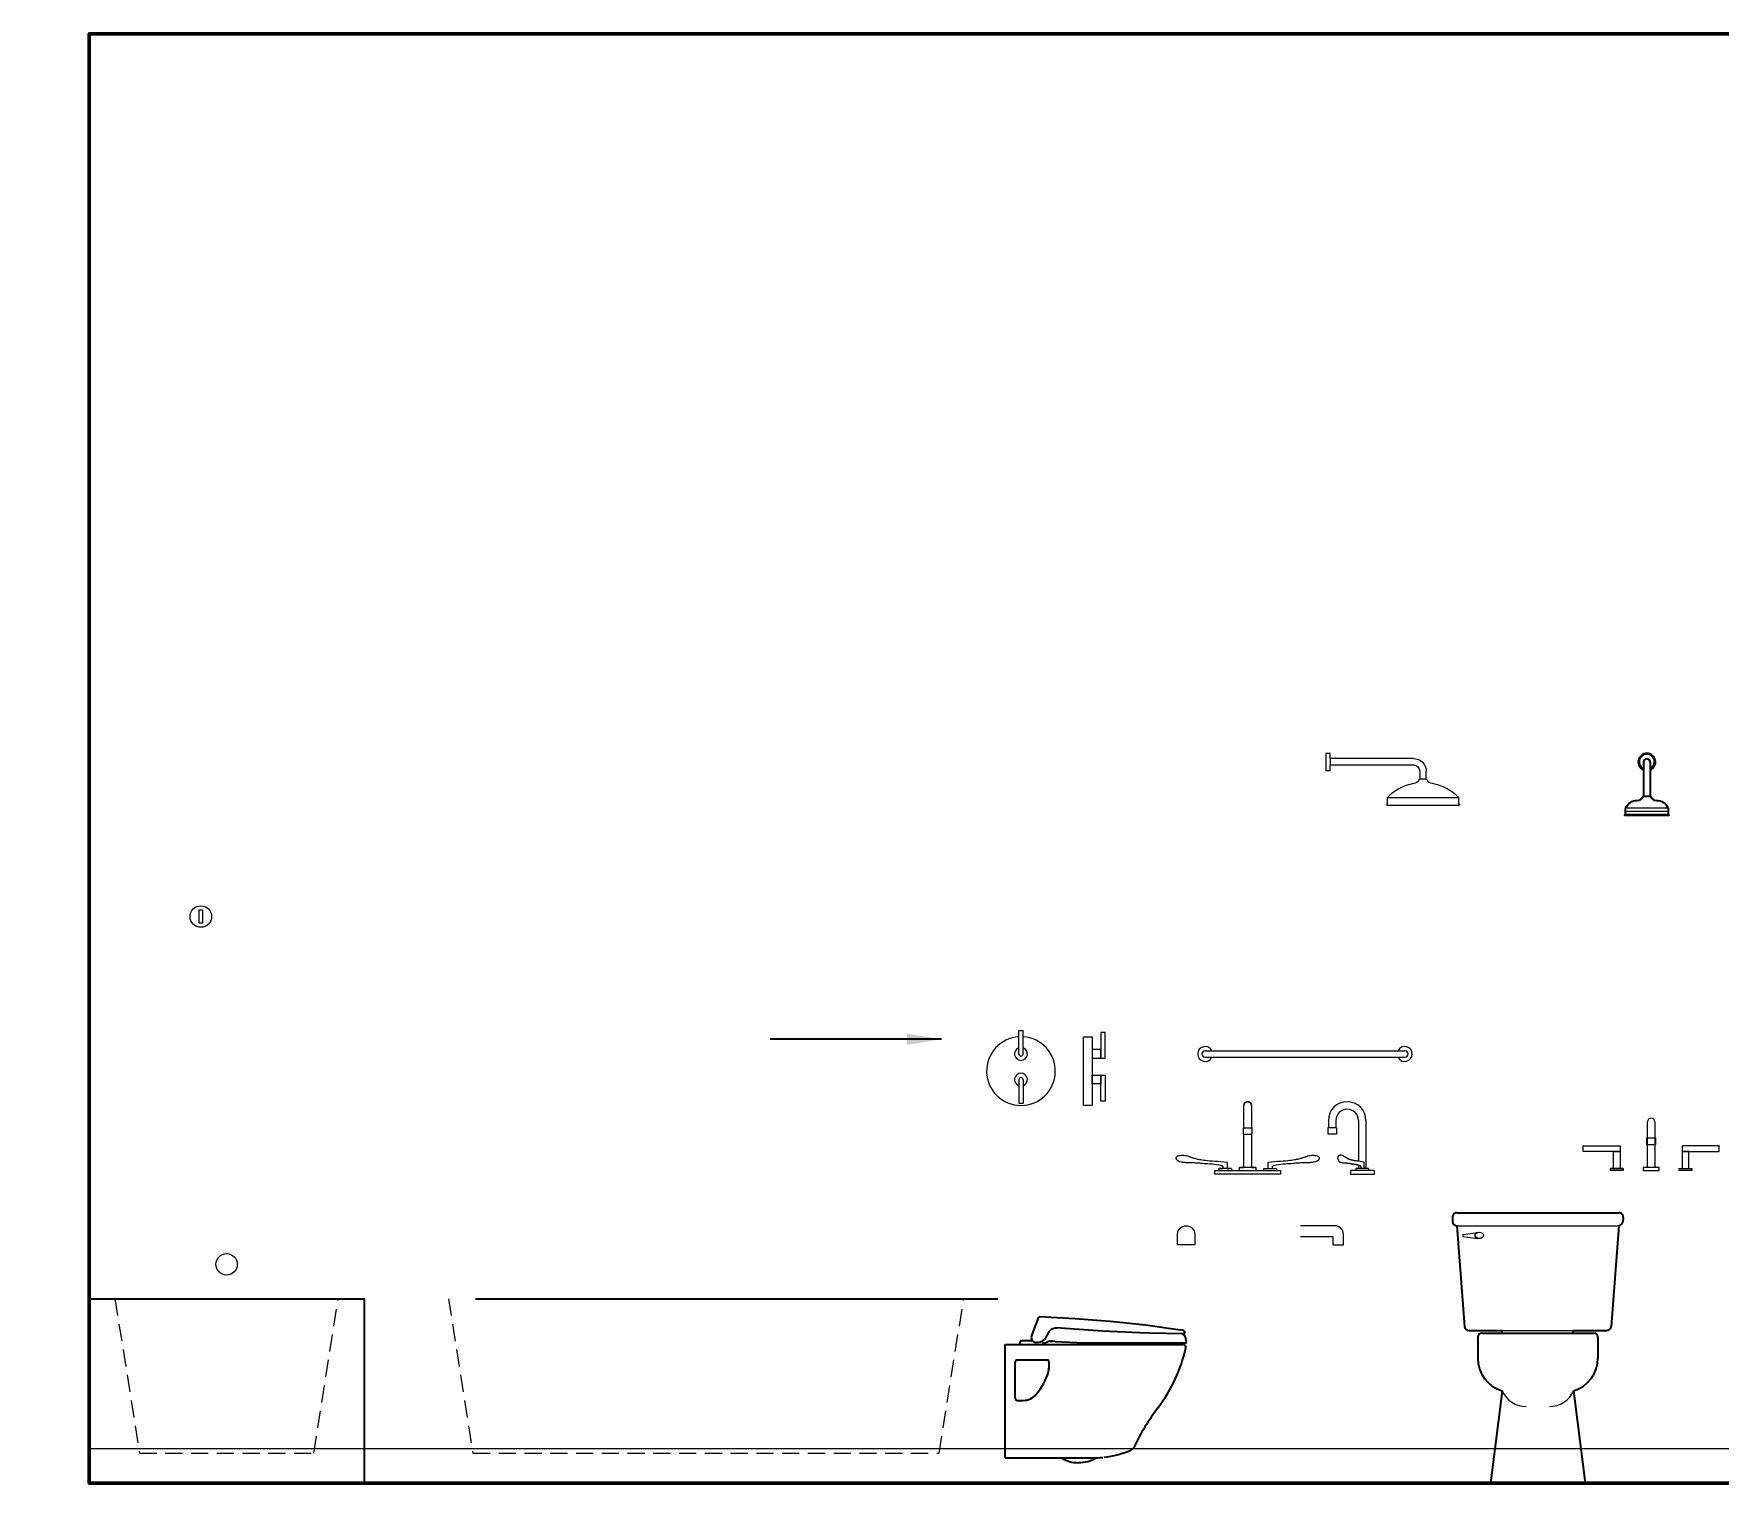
# Model space of a CAD drawing. Header units: inches. Extents: x -3027 to 6920, y -6604 to 320.
# Drawn here: x -2720.1 to -2523.8, y -937.6 to -768.8 of the extents above; entities that cross this region are included whole.
import ezdxf
from ezdxf import colors
from ezdxf.entities.mleader import LeaderData, LeaderLine
from ezdxf.math import Vec2, Vec3

# ---------------------------------------------------------------- set-up
doc = ezdxf.new("R2010")
doc.units = ezdxf.units.IN
doc.header["$LTSCALE"] = 4
doc.header["$MEASUREMENT"] = 0
doc.linetypes.add('DASHED', pattern=[0.75, 0.5, -0.25])
doc.layers.get('0').update_dxf_attribs({"linetype": 'CONTINUOUS'})
for name, color, linetype, lineweight in [('A-ELEV-2', 5, 'CONTINUOUS', 25), ('A-ELEV-3', 8, 'CONTINUOUS', 15), ('A-ELEV-4', 9, 'CONTINUOUS', 9), ('A-ELEV-BYND', 9, 'DASHED', 9), ('A-ELEV-CUT', 3, 'CONTINUOUS', 50), ('A-ELEV-HTCH', 40, 'CONTINUOUS', 9), ('A-EQPM-FIXD', 5, 'CONTINUOUS', 25), ('A-NOTE-REF', 8, 'CONTINUOUS', 15), ('A-WALL-FULL', 3, 'CONTINUOUS', 50)]:
    doc.layers.add(name, color=color, linetype=linetype, lineweight=lineweight)
doc.styles.add('3_8SM', font='swisse.ttf', dxfattribs={"width": 0.9, "height": 2.666667})
doc.styles.add('ANNOT-SM', font='swisse.ttf', dxfattribs={"width": 0.9, "height": 0.078125})
doc.dimstyles.new('DIM3_8$7', dxfattribs={"dimtxt": 2.666667, "dimasz": 2.666667, "dimexe": 1.333333, "dimexo": 1.333333, "dimgap": 1.333333, "dimtad": 0, "dimdec": 4, "dimzin": 11, "dimdsep": 46, "dimlunit": 4, "dimtxsty": '3_8SM', "dimblk": 'ARCHTICK', "dimcen": 2.666667, "dimdle": 1.333333, "dimclrd": 8, "dimclre": 8, "dimclrt": 8, "dimadec": 0, "dimazin": 0, "dimtfac": 4, "dimtdec": 4, "dimtofl": 0, "dimtmove": 1, "dimatfit": 3, "dimfxl": 1, "dimfrac": 2, "dimtzin": 0, "dimarcsym": 0})

# ---------------------------------------------------------------- blocks, each defined once
blk = doc.blocks.new('E15-SHWR-ROHLHD5-F-flat-1')
at = {"layer": 'A-ELEV-2'}
for p, q in [((-0.38, 0), (-0.38, -4)), ((0.38, 0), (0.38, -4))]:
    blk.add_line(p, q, dxfattribs=at)
blk.add_lwpolyline([(-2.5, -6.25, -1), (-2.5, -6.12), (-2.5, -5.38), (-2.44, -5.38, -0.333686), (-1.11, -4.49, 0.321168), (-0.47, -4.06), (-0.41, -4.06), (-0.41, -4), (0.41, -4), (0.41, -4.06), (0.47, -4.06, 0.321168), (1.11, -4.49, -0.333686), (2.44, -5.38), (2.5, -5.38), (2.5, -6.12, -1), (2.5, -6.25)], format="xyb", close=True, dxfattribs=at)
for radius, start, end in [(1, 292.0243, 247.9757), (0.375, 0, 180)]:
    blk.add_arc((0, 0), radius, start, end, dxfattribs=at)
at = {"layer": 'A-ELEV-4'}
for p, q in [((2.5, -5.38), (-2.5, -5.38)), ((2.5, -5.76), (-2.5, -5.76)), ((0.41, -4.06), (-0.41, -4.06)), ((2.5, -6.12), (-2.5, -6.12))]:
    blk.add_line(p, q, dxfattribs=at)
blk.add_arc((0, 0), 0.875, 295.3769, 244.6231, dxfattribs=at)
at = {"layer": 'A-ELEV-HTCH'}
blk.add_arc((-2.5, -6.19), 0.0625, 90, 270, dxfattribs=at)
blk = doc.blocks.new('A$C621010FF')
at = {"layer": 'A-ELEV-3'}
for p, q in [((-0.25, 2), (-0.25, 4.74)), ((-0.25, 4.74), (0.25, 4.74)), ((0.25, 2), (0.25, 4.74)), ((-0.25, -1), (-0.25, -3.74)), ((0.25, -1), (0.25, -3.74)), ((-0.25, -3.74), (0.25, -3.74))]:
    blk.add_line(p, q, dxfattribs=at)
for centre, radius, start, end in [((0, 0), 4, 93.5833, 86.4167), ((0, 2), 0.75, 109.4712, 70.5288), ((0, 2), 0.25, 180, 0), ((0, -1), 0.75, 289.4712, 250.5288), ((0, -1), 0.25, 0, 180)]:
    blk.add_arc(centre, radius, start, end, dxfattribs=at)
blk = doc.blocks.new('A$C5FF114DE')
at = {"layer": 'A-ELEV-3', "ltscale": 0.5}
for p, q in [((-10.19, 0.41), (-0.5, 0.41)), ((-11.69, -2.02), (-11.69, -1.09)), ((-10.94, -1.09), (-10.94, -2.02)), ((-0.5, -0.34), (-10.19, -0.34))]:
    blk.add_line(p, q, dxfattribs=at)
at = {"layer": 'A-ELEV-3'}
blk.add_line((0, 1), (0, -1), dxfattribs=at)
for points in [[(-0.5, 0.41), (-0.5, 1), (0, 1)], [(0, -1), (-0.5, -1), (-0.5, -0.34)]]:
    blk.add_lwpolyline(points, dxfattribs=at)
blk.add_lwpolyline([(-15.5, -5.02, -1), (-15.5, -4.9), (-15.5, -4.15), (-15.44, -4.15, -0.155116), (-12.43, -2.51, 0.321168), (-11.78, -2.09), (-11.72, -2.09), (-11.72, -2.02), (-10.91, -2.02), (-10.91, -2.09), (-10.84, -2.09, 0.321168), (-10.2, -2.51, -0.155116), (-7.19, -4.15), (-7.12, -4.15), (-7.12, -4.9, -1), (-7.12, -5.02)], format="xyb", close=True, dxfattribs=at)
at = {"layer": 'A-ELEV-3', "ltscale": 0.5}
for radius in [1.5, 0.75]:
    blk.add_arc((-10.19, -1.09), radius, 90, 180, dxfattribs=at)
at = {"layer": 'A-ELEV-3'}
blk.add_arc((-15.5, -4.96), 0.0625, 90, 270, dxfattribs=at)
at = {"layer": 'A-ELEV-4'}
for p, q in [((-0.5, 0.41), (-0.5, -0.34)), ((-7.12, -4.15), (-15.5, -4.15))]:
    blk.add_line(p, q, dxfattribs=at)
blk = doc.blocks.new('E15-WC-TNK-F')
at = {"layer": 'A-ELEV-2'}
for p, q in [((-9.44, 31.5), (9.44, 31.5)), ((-9.94, 30.94), (-9.94, 30.5)), ((-9.44, 30), (-8.55, 18.25)), ((9.44, 30), (8.55, 18.25)), ((9.94, 30.94), (9.88, 30.44)), ((-8.05, 17.81), (-4.18, 17.81)), ((-4.18, 17.81), (-4.18, 17.5)), ((4.12, 17.81), (8.05, 17.81)), ((4.12, 17.81), (4.12, 17.5)), ((-7, 17), (-7, 14.59)), ((-6.5, 17.5), (4.12, 17.5)), ((4.12, 17.5), (6.5, 17.5)), ((7, 17), (7, 14.59)), ((-4.14, 10.75), (-5.5, 0)), ((4.14, 10.75), (5.5, 0)), ((-5.5, 0), (5.5, 0))]:
    blk.add_line(p, q, dxfattribs=at)
for centre, radius, start, end in [((-9.44, 31), 0.5, 90, 186.4666), ((9.44, 31), 0.5, 353.5334, 90), ((-9.44, 30.5), 0.5, 180, 270), ((9.38, 30.5), 0.5, 270, 353.5334), ((-8.05, 18.31), 0.5, 186.4666, 270), ((8.05, 18.31), 0.5, 270, 353.5334), ((-6.5, 17), 0.5, 90, 180), ((6.5, 17), 0.5, 0, 90), ((-3, 14.59), 4, 180, 253.4763), ((3, 14.59), 4, 286.5237, 0)]:
    blk.add_arc(centre, radius, start, end, dxfattribs=at)
at = {"layer": 'A-ELEV-3'}
for p, q in [((-9.44, 31.5), (9.44, 31.5)), ((-9.94, 30.94), (-9.94, 30.5)), ((-9.44, 30), (9.38, 30)), ((-9.44, 30), (-8.55, 18.25)), ((9.44, 30), (8.55, 18.25)), ((9.94, 30.94), (9.88, 30.44)), ((-8.72, 28.98), (-6.97, 29.22)), ((-8.72, 28.98), (-8.72, 28.75)), ((-8.72, 28.75), (-6.97, 28.51)), ((-8.05, 17.81), (8.05, 17.81)), ((-4.18, 17.81), (-4.18, 17.5)), ((4.12, 17.81), (4.12, 17.5)), ((-7, 17), (-7, 14.59)), ((-6.5, 17.5), (6.5, 17.5)), ((7, 17), (7, 14.59)), ((-4.14, 10.75), (-5.5, 0)), ((4.14, 10.75), (5.5, 0)), ((-5.5, 0), (5.5, 0))]:
    blk.add_line(p, q, dxfattribs=at)
for centre, radius, start, end in [((-9.44, 31), 0.5, 90, 186.4666), ((9.44, 31), 0.5, 353.5334, 90), ((-9.44, 30.5), 0.5, 180, 270), ((9.38, 30.5), 0.5, 270, 353.5334), ((-8.05, 18.31), 0.5, 186.4666, 270), ((8.05, 18.31), 0.5, 270, 353.5334), ((-6.5, 17), 0.5, 90, 180), ((6.5, 17), 0.5, 0, 90), ((-3, 14.59), 4, 180, 253.4763), ((3, 14.59), 4, 286.5237, 0), ((-1.35, 12), 3.06, 204.1567, 270), ((1.35, 12), 3.06, 270, 335.8433)]:
    blk.add_arc(centre, radius, start, end, dxfattribs=at)
blk.add_ellipse((-6.87, 28.87), major_axis=(0.478, 0), ratio=0.782575, start_param=1.986342, end_param=4.296843, dxfattribs=at)
blk.add_ellipse((-6.82, 28.87), major_axis=(0.478, 0), ratio=0.782575, dxfattribs=at)
blk = doc.blocks.new('E15-FAUC-F-DECK03')
at = {"layer": 'A-ELEV-3'}
blk.add_lwpolyline([(-6.91, 2.08), (-6.83, 2.06), (-6.74, 2.03), (-6.66, 2), (-6.56, 1.97), (-6.47, 1.94), (-6.37, 1.91), (-6.27, 1.88), (-6.17, 1.85), (-6.06, 1.82), (-5.96, 1.79), (-5.85, 1.76), (-5.73, 1.74), (-5.61, 1.71), (-5.46, 1.69), (-5.3, 1.66), (-5.12, 1.64), (-4.91, 1.62), (-4.68, 1.59), (-4.41, 1.57), (-4.13, 1.55), (-3.81, 1.53), (-3.48, 1.5), (-3.13, 1.47), (-2.76, 1.44), (-2.37, 1.41), (-2.37, 0.65), (-1.87, 0.65), (-1.87, 0.41), (-0.94, 0.41), (-0.94, 0.79), (-0.44, 0.79), (-0.44, 4.64), (-0.5, 4.64), (-0.5, 5.39), (-0.44, 5.39), (-0.44, 8, -1), (0.44, 8), (0.44, 5.39), (0.5, 5.39), (0.5, 4.64), (0.44, 4.64), (0.44, 0.79), (0.94, 0.79), (0.94, 0.41), (1.87, 0.41), (1.87, 0.65), (2.37, 0.65), (2.37, 1.41), (2.76, 1.44), (3.13, 1.47), (3.48, 1.5), (3.81, 1.53), (4.13, 1.55), (4.41, 1.57), (4.68, 1.59), (4.91, 1.62), (5.12, 1.64), (5.3, 1.66), (5.46, 1.69), (5.61, 1.71), (5.73, 1.74), (5.85, 1.76), (5.96, 1.79), (6.06, 1.82), (6.17, 1.85), (6.27, 1.88), (6.37, 1.91), (6.47, 1.94), (6.56, 1.97), (6.66, 2), (6.74, 2.03), (6.83, 2.06), (6.91, 2.08), (7.02, 2.12), (7.16, 2.16), (7.29, 2.19), (7.42, 2.2), (7.57, 2.21), (7.71, 2.2), (7.85, 2.18), (7.99, 2.16), (8.1, 2.12), (8.2, 2.08), (8.29, 2.01), (8.34, 1.91), (8.32, 1.78), (8.27, 1.68), (8.2, 1.6), (8.11, 1.53), (7.99, 1.47), (7.85, 1.42), (7.72, 1.39), (7.63, 1.38), (7.53, 1.36), (7.43, 1.35), (7.32, 1.34), (7.21, 1.33), (7.09, 1.33), (6.97, 1.32), (6.85, 1.32), (6.72, 1.31), (6.6, 1.31), (6.47, 1.3), (6.34, 1.3), (6.21, 1.3), (6.08, 1.29), (5.95, 1.28), (5.82, 1.28), (5.69, 1.27), (5.55, 1.26), (5.41, 1.25), (5.25, 1.24), (5.07, 1.22), (4.87, 1.21), (4.65, 1.19), (4.4, 1.17), (4.14, 1.15), (3.87, 1.13), (3.61, 1.1), (3.37, 1.06), (3.15, 1.01), (2.99, 0.95), (2.87, 0.87), (2.87, 0.65), (3.37, 0.65), (3.37, 0.41), (3.81, 0.41), (3.81, 0), (-3.81, 0), (-3.81, 0.41), (-3.37, 0.41), (-3.37, 0.65), (-2.87, 0.65), (-2.87, 0.87), (-2.99, 0.95), (-3.15, 1.01), (-3.37, 1.06), (-3.61, 1.1), (-3.87, 1.13), (-4.14, 1.15), (-4.4, 1.17), (-4.65, 1.19), (-4.87, 1.21), (-5.07, 1.22), (-5.25, 1.24), (-5.41, 1.25), (-5.55, 1.26), (-5.69, 1.27), (-5.82, 1.28), (-5.95, 1.28), (-6.08, 1.29), (-6.21, 1.3), (-6.34, 1.3), (-6.47, 1.3), (-6.6, 1.31), (-6.72, 1.31), (-6.85, 1.32), (-6.97, 1.32), (-7.09, 1.33), (-7.21, 1.33), (-7.32, 1.34), (-7.43, 1.35), (-7.53, 1.36), (-7.63, 1.38), (-7.77, 1.4), (-7.92, 1.44), (-8.05, 1.5), (-8.15, 1.56), (-8.23, 1.64), (-8.29, 1.72), (-8.34, 1.82), (-8.33, 1.95), (-8.27, 2.03), (-8.2, 2.08), (-8.1, 2.12), (-7.99, 2.16), (-7.85, 2.18), (-7.71, 2.2), (-7.57, 2.21), (-7.42, 2.2), (-7.29, 2.19), (-7.16, 2.16), (-7.02, 2.12)], format="xyb", close=True, dxfattribs=at)
at = {"layer": 'A-ELEV-4'}
for p, q in [((-0.5, 5.39), (0.5, 5.39)), ((-0.5, 4.64), (0.5, 4.64)), ((-3.81, 0.41), (3.81, 0.41)), ((-1.87, 0.65), (-3.37, 0.65)), ((0.94, 0.79), (-0.94, 0.79)), ((1.87, 0.65), (3.37, 0.65))]:
    blk.add_line(p, q, dxfattribs=at)
blk.add_arc((0, 8), 0.437, 0, 180, dxfattribs=at)
blk = doc.blocks.new('E10-TOWELBAR-24')
at = {"layer": 'A-ELEV-3'}
for p, q in [((0.37, 0.37), (23.63, 0.37)), ((0.37, -0.38), (23.63, -0.38))]:
    blk.add_line(p, q, dxfattribs=at)
for centre, radius, start, end in [((0.38, 0), 0.869, 25.5521, 334.4479), ((0.37, 0), 0.375, 90, 270), ((23.62, 0), 0.869, 205.5521, 154.4479), ((23.63, 0), 0.375, 270, 90)]:
    blk.add_arc(centre, radius, start, end, dxfattribs=at)
blk = doc.blocks.new('E15-FAUC-F-DECK03 SIDE')
at = {"layer": 'A-ELEV-3'}
for p, q in [((-3.94, 6.25), (-3.94, 5.39)), ((-3.06, 6.25), (-3.06, 5.39)), ((-0.44, 6.25), (-0.44, 1.5)), ((0.44, 6.25), (0.44, 0.65)), ((-3, 5.39), (-4, 5.39)), ((-4, 5.39), (-4, 4.64)), ((-3.94, 5.39), (-4, 5.39)), ((-3, 4.64), (-4, 4.64)), ((-3, 5.39), (-3.06, 5.39)), ((-3, 5.39), (-3, 4.64)), ((0.75, 0.41), (-0.75, 0.41)), ((0.44, 0.65), (-0.44, 0.65)), ((-0.17, 0.87), (-0.17, 0.65)), ((0.18, 1.41), (0.18, 0.65)), ((0.75, 0.65), (0.44, 0.65)), ((0.75, 0.65), (0.75, 0.41)), ((1.38, 0.41), (0.75, 0.41)), ((1.38, 0.41), (1.38, 0))]:
    blk.add_line(p, q, dxfattribs=at)
blk.add_lwpolyline([(-0.44, 1.5, -0.001084), (-0.59, 1.53, -0.000002), (-0.75, 1.55, -0.000207), (-0.75, 1.55, -0.001259), (-0.8, 1.56, -0.000727), (-0.9, 1.57, -0.002102), (-0.95, 1.58, -0.001463), (-1.03, 1.59, -0.003212), (-1.08, 1.6, -0.002655), (-1.15, 1.62, -0.00428), (-1.2, 1.63, -0.003776), (-1.25, 1.64, -0.004735), (-1.3, 1.65, -0.004577), (-1.34, 1.66, -0.00525), (-1.38, 1.67, -0.005307), (-1.42, 1.69, -0.005665), (-1.46, 1.7, -0.005941), (-1.49, 1.71, -0.005731), (-1.53, 1.72, -0.006314), (-1.56, 1.74, -0.005291), (-1.59, 1.75, -0.006238), (-1.62, 1.76, -0.004277), (-1.65, 1.78, -0.005439), (-1.67, 1.79, -0.002912), (-1.7, 1.81, -0.003746), (-1.72, 1.82, -0.002005), (-1.75, 1.84, -0.002734), (-1.77, 1.85, -0.001734), (-1.8, 1.86, -0.002223), (-1.82, 1.88, -0.00143), (-1.85, 1.9, -0.001827), (-1.87, 1.91, -0.00107), (-1.9, 1.93, -0.001461), (-1.92, 1.94, -0.000713), (-1.95, 1.96, -0.00111), (-1.97, 1.97, -0.000338), (-2, 1.99, -0.000617), (-2.02, 2, -0.000135), (-2.04, 2.02, 0.000117), (-2.06, 2.03, 0.000107), (-2.08, 2.04, 0.000066), (-2.1, 2.06, 0.001257), (-2.12, 2.07, 0.000646), (-2.14, 2.08, 0.002732), (-2.16, 2.09, 0.001713), (-2.18, 2.11, 0.004246), (-2.19, 2.12, 0.003045), (-2.21, 2.13, 0.005841), (-2.23, 2.14, 0.004563), (-2.25, 2.15, 0.007502), (-2.26, 2.16, 0.00621), (-2.28, 2.16, 0.009096), (-2.3, 2.17, 0.007879), (-2.32, 2.18, 0.010442), (-2.33, 2.18, 0.009499), (-2.35, 2.19, 0.011244), (-2.37, 2.19, 0.010873), (-2.38, 2.2, 0.010927), (-2.4, 2.2, 0.010876), (-2.42, 2.2, 0.009754), (-2.44, 2.2, 0.010178), (-2.46, 2.21, 0.009147), (-2.47, 2.21, 0.009551), (-2.49, 2.2, 0.008841), (-2.51, 2.2, 0.009109), (-2.53, 2.2, 0.008717), (-2.55, 2.2, 0.008849), (-2.56, 2.2, 0.008777), (-2.58, 2.19, 0.008771), (-2.6, 2.19, 0.00903), (-2.62, 2.18, 0.00884), (-2.63, 2.18, 0.009534), (-2.65, 2.17, 0.009063), (-2.67, 2.17, 0.010487), (-2.68, 2.16, 0.009827), (-2.7, 2.15, 0.011926), (-2.71, 2.14, 0.010995), (-2.73, 2.13, 0.01327), (-2.74, 2.12, 0.012273), (-2.75, 2.11, 0.014479), (-2.76, 2.1, 0.013521), (-2.78, 2.09, 0.015465), (-2.79, 2.08, 0.014612), (-2.8, 2.07, 0.01608), (-2.81, 2.05, 0.015397), (-2.82, 2.04, 0.016215), (-2.82, 2.03, 0.015892), (-2.83, 2.01, 0.015689), (-2.84, 1.99, 0.016051), (-2.84, 1.98, 0.013982), (-2.85, 1.96, 0.014571), (-2.85, 1.94, 0.011594), (-2.85, 1.92, 0.012578), (-2.86, 1.9, 0.010192), (-2.86, 1.88, 0.011001), (-2.86, 1.86, 0.009354), (-2.86, 1.84, 0.009888), (-2.85, 1.82, 0.008863), (-2.85, 1.8, 0.00916), (-2.85, 1.78, 0.008673), (-2.84, 1.76, 0.008756), (-2.84, 1.74, 0.008764), (-2.83, 1.72, 0.008635), (-2.83, 1.7, 0.009143), (-2.82, 1.68, 0.008832), (-2.81, 1.66, 0.009814), (-2.81, 1.64, 0.009378), (-2.8, 1.62, 0.010617), (-2.79, 1.6, 0.010067), (-2.78, 1.58, 0.011269), (-2.77, 1.57, 0.010729), (-2.75, 1.55, 0.01179), (-2.74, 1.53, 0.011301), (-2.73, 1.52, 0.01215), (-2.71, 1.5, 0.011735), (-2.7, 1.49, 0.012311), (-2.68, 1.47, 0.011988), (-2.67, 1.46, 0.012255), (-2.65, 1.45, 0.012158), (-2.63, 1.43, 0.01186), (-2.61, 1.42, 0.012341), (-2.59, 1.41, 0.01057), (-2.57, 1.4, 0.011292), (-2.55, 1.39, 0.008483), (-2.53, 1.38, 0.009594), (-2.5, 1.38, 0.006893), (-2.48, 1.37, 0.00799), (-2.46, 1.36, 0.005618), (-2.43, 1.36, 0.006597), (-2.4, 1.35, 0.004524), (-2.38, 1.34, 0.005398), (-2.35, 1.34, 0.003581), (-2.32, 1.34, 0.004365), (-2.29, 1.33, 0.002759), (-2.26, 1.33, 0.00347), (-2.24, 1.33, 0.002032), (-2.2, 1.32, 0.002684), (-2.18, 1.32, 0.001376), (-2.14, 1.32, 0.001983), (-2.11, 1.32, 0.000773), (-2.07, 1.31, 0.001345), (-2.05, 1.31, 0.000208), (-2.01, 1.31, 0.000291), (-1.99, 1.31, 0.000256), (-1.96, 1.31, -0.000259), (-1.92, 1.3, -0.000545), (-1.9, 1.3, -0.000335), (-1.86, 1.3, -0.001417), (-1.83, 1.3, -0.000871), (-1.79, 1.3, -0.001968), (-1.77, 1.29, -0.001473), (-1.73, 1.29, -0.002485), (-1.7, 1.29, -0.002317), (-1.67, 1.28, -0.002489), (-1.63, 1.28, -0.002555), (-1.6, 1.28, -0.001705), (-1.56, 1.27, -0.002129), (-1.54, 1.27, -0.001018), (-1.49, 1.26, -0.001518), (-1.47, 1.26, -0.000432), (-1.42, 1.25, -0.000802), (-1.4, 1.25, -0.000073), (-1.36, 1.24, 0.000081), (-1.32, 1.24, 0.000041), (-1.27, 1.23, 0.000043), (-1.23, 1.22, 0.000728), (-1.18, 1.21, 0.000679), (-1.13, 1.21, 0.000562), (-1.11, 1.2, 0.000137), (-1.03, 1.19, 0.000869), (-0.97, 1.18, -0.000434), (-0.91, 1.17, -0.003333), (-0.86, 1.17, -0.00168), (-0.78, 1.15, -0.006562), (-0.73, 1.15, -0.003908), (-0.65, 1.13, -0.009673), (-0.64, 1.13, -0.001119), (-0.53, 1.1, -0.043855), (-0.44, 1.07, -0.010106)], format="xyb", dxfattribs=at)
for points in [[(-0.44, 1.07), (-0.44, 0.65), (-0.75, 0.65), (-0.75, 0.41), (-1.38, 0.41), (-1.38, 0), (1.38, 0)], [(0.18, 1.41), (-0.03, 1.44), (-0.23, 1.47), (-0.42, 1.5), (-0.44, 1.5)], [(-0.44, 1.07), (-0.41, 1.06), (-0.31, 1.01), (-0.23, 0.95), (-0.17, 0.87)]]:
    blk.add_lwpolyline(points, dxfattribs=at)
for radius in [2.19, 1.31]:
    blk.add_arc((-1.75, 6.25), radius, 360, 180, dxfattribs=at)
blk = doc.blocks.new('Controls Shower')
at = {"layer": 'A-ELEV-3'}
for points in [[(0, 52), (1.01, 52), (1.01, 44), (0, 44)], [(2.01, 49.5), (2.52, 49.5), (2.52, 52.5), (2.01, 52.5)], [(2.01, 47.51), (2.52, 47.51), (2.52, 44.51), (2.01, 44.51)]]:
    blk.add_lwpolyline(points, close=True, dxfattribs=at)
for points in [[(1.01, 49.5), (2.01, 49.5), (2.01, 50.5), (1.01, 50.5), (1.01, 49.5)], [(1.01, 47.51), (2.01, 47.51), (2.01, 46.51), (1.01, 46.51), (1.01, 47.51)]]:
    blk.add_lwpolyline(points, dxfattribs=at)
blk = doc.blocks.new('E16-FAUCET')
at = {"layer": 'A-ELEV-3'}
for p, q in [((-0.44, 2.93), (-0.44, 5.67)), ((0.44, 5.67), (0.44, 2.93)), ((-0.5, 3.06), (-0.5, 3.81)), ((-0.5, 3.81), (-0.44, 3.81)), ((-0.44, 3.06), (-0.5, 3.06)), ((-0.44, 0.38), (-0.44, 3.06)), ((0.44, 3.81), (0.5, 3.81)), ((0.5, 3.06), (0.44, 3.06)), ((0.44, 3.06), (0.44, 0.38)), ((0.5, 3.81), (0.5, 3.06)), ((-4.75, 0.24), (-4.25, 0.24)), ((-3.75, 0.24), (-3.25, 0.24))]:
    blk.add_line(p, q, dxfattribs=at)
for points in [[(-3.62, 2.24), (-7.9, 2.24), (-7.9, 2.89), (-3.62, 2.89)], [(-3.62, 0.24), (-4.38, 0.24), (-4.38, 2.24), (-3.62, 2.24)], [(3.62, 2.24), (7.9, 2.24), (7.9, 2.89), (3.62, 2.89)], [(3.62, 0.24), (4.38, 0.24), (4.38, 2.24), (3.62, 2.24)], [(-4.75, 0.24), (-3.25, 0.24), (-3.25, 0), (-4.75, 0)], [(-0.94, 0), (0.94, 0), (0.94, 0.38), (-0.94, 0.38)], [(3.25, 0.24), (4.75, 0.24), (4.75, 0), (3.25, 0)]]:
    blk.add_lwpolyline(points, close=True, dxfattribs=at)
blk.add_arc((0, 5.67), 0.438, 0, 180, dxfattribs=at)
at = {"layer": 'A-ELEV-4'}
for p, q in [((-0.5, 3.81), (0.5, 3.81)), ((-0.5, 3.06), (0.5, 3.06)), ((-3.25, 0.24), (-4.75, 0.24))]:
    blk.add_line(p, q, dxfattribs=at)
blk = doc.blocks.new('_ARCHTICK')
at = {"color": 0, "linetype": 'ByBlock', "const_width": 0.15}
blk.add_lwpolyline([(-0.5, -0.5), (0.5, 0.5)], dxfattribs=at)
blk = doc.blocks.new('toto aquia wall hung dual flush elev')
at = {"layer": 'A-EQPM-FIXD', "linetype": 'Continuous'}
for p, q in [((0, 16.15), (20.75, 16.15)), ((0, 2.96), (0, 16.15)), ((1.74, 16.15), (1.74, 16.46)), ((1.82, 16.15), (4.35, 16.15)), ((1.86, 16.58), (2, 16.58)), ((2.19, 16.58), (2, 16.58)), ((2.82, 16.58), (2.19, 16.58)), ((3.02, 16.58), (2.82, 16.58)), ((3.02, 16.58), (3.05, 16.58)), ((3.09, 16.62), (3.1, 16.78)), ((3.74, 16.39), (3.58, 16.39)), ((4.62, 16.37), (4.77, 16.38)), ((5.82, 16.51), (5.58, 16.54)), ((16.73, 17.48), (15.63, 17.52)), ((19.49, 16.15), (20.75, 16.15)), ((1.18, 9.89), (1.18, 14.14)), ((1.42, 14.37), (4.88, 14.37)), ((5.12, 13.43), (5.12, 14.11)), ((1.42, 9.65), (2.11, 9.65)), ((0, 2.96), (1.57, 2.96)), ((1.57, 2.96), (5.63, 2.96)), ((5.69, 2.96), (10.17, 2.96))]:
    blk.add_line(p, q, dxfattribs=at)
for points in [[(3.07, 17.1), (3.94, 19.35)], [(4.02, 19.41), (3.97, 19.4), (3.94, 19.35)], [(4.02, 19.41), (8.13, 19.18), (12.24, 18.87), (16.33, 18.46), (20.4, 17.88)], [(4.65, 16.79), (5.17, 17.71)], [(5.17, 17.71), (5.45, 17.97), (5.81, 18.09)], [(5.81, 18.09), (6.03, 18.09)], [(7, 18.01), (6.03, 18.09)], [(7, 18.01), (6.03, 18.09)], [(15.63, 17.52), (11.32, 17.73), (7, 18.01)], [(20.75, 17.82), (20.4, 17.88)], [(20.87, 17.71), (20.75, 17.82)], [(20.95, 17.46), (20.87, 17.71)], [(3.07, 17.1), (3.05, 16.93)], [(3.05, 16.93), (3.12, 16.69)], [(3.05, 16.93), (3.12, 16.69)], [(3.12, 16.69), (3.13, 16.68)], [(3.13, 16.68), (3.15, 16.65)], [(3.15, 16.65), (3.16, 16.63)], [(3.16, 16.63), (3.17, 16.61)], [(3.17, 16.61), (3.19, 16.6)], [(3.19, 16.6), (3.2, 16.58)], [(3.2, 16.58), (3.23, 16.56)], [(3.23, 16.56), (3.24, 16.55)], [(3.24, 16.55), (3.26, 16.53)], [(3.26, 16.53), (3.27, 16.52)], [(3.27, 16.52), (3.58, 16.39)], [(3.74, 16.39), (4.11, 16.47)], [(4.11, 16.47), (4.42, 16.63)], [(4.11, 16.47), (4.42, 16.63)], [(4.42, 16.63), (4.6, 16.74)], [(4.45, 16.15), (4.44, 16.36), (4.62, 16.37)], [(4.65, 16.79), (4.6, 16.74)], [(4.8, 16.39), (4.77, 16.38)], [(5.05, 16.5), (4.8, 16.39)], [(5.17, 16.55), (5.05, 16.5)], [(5.18, 16.55), (5.17, 16.55)], [(5.18, 16.55), (5.17, 16.55)], [(5.24, 16.55), (5.18, 16.55)], [(5.21, 16.55), (5.26, 16.55)], [(5.28, 16.55), (5.24, 16.55)], [(5.26, 16.55), (5.29, 16.55)], [(5.28, 16.55), (5.29, 16.55)], [(5.29, 16.55), (5.28, 16.55)], [(5.29, 16.55), (5.33, 16.55)], [(5.33, 16.55), (5.29, 16.55)], [(5.33, 16.55), (5.44, 16.55)], [(5.44, 16.55), (5.33, 16.55)], [(5.44, 16.55), (5.52, 16.55)], [(5.52, 16.55), (5.58, 16.54)], [(5.82, 16.51), (9.19, 16.34)], [(9.19, 16.34), (16.18, 16.34)], [(16.18, 16.34), (21, 16.34)], [(16.18, 16.34), (21.01, 16.34)], [(20.77, 17.41), (16.73, 17.48)], [(21.06, 16.9), (20.92, 17.17), (20.65, 17.41)], [(20.91, 17.41), (20.77, 17.41)], [(20.91, 17.41), (20.94, 17.42), (20.95, 17.46)], [(21, 16.34), (21.04, 16.34)], [(21.01, 16.34), (21.04, 16.34)], [(21.04, 16.34), (21.05, 16.34)], [(21.04, 16.34), (21.05, 16.34)], [(21.05, 16.34), (21.06, 16.34)], [(21.13, 16.4), (21.06, 16.9)], [(21.06, 16.34), (21.1, 16.36), (21.13, 16.4)]]:
    blk.add_lwpolyline(points, dxfattribs=at)
for centre, radius, start, end in [((1.86, 16.46), 0.118, 90, 180), ((3.05, 16.62), 0.0393, 270, 359.5), ((3.39, 19.77), 18.11, 322.7913, 347.2061), ((20.75, 15.83), 0.315, 347.2061, 90), ((1.42, 14.14), 0.236, 90, 180), ((4.88, 14.14), 0.236, 352.4469, 90), ((-2.44, 15.38), 7.87, 320.3866, 341.9001), ((3.54, 13.43), 1.57, 341.9001, 0.208), ((1.42, 9.89), 0.236, 180, 270), ((2.11, 11.62), 1.97, 270, 320.3866), ((39.77, -7.85), 27.56, 142.7913, 154.1101), ((14.27, 4.53), 0.787, 291.7868, 334.1101), ((8.54, 6.34), 3.94, 239.3166, 269.9996), ((8.54, 6.54), 4.13, 269.9996, 300.1595), ((10.17, 14.77), 11.81, 270, 275.7871), ((10.17, 14.77), 11.81, 276.5718, 291.7868)]:
    blk.add_arc(centre, radius, start, end, dxfattribs=at)
blk = doc.blocks.new('ROBE HOOK')
at = {"layer": 'A-ELEV-3'}
blk.add_lwpolyline([(-0.25, -0.75), (0.25, -0.75), (0.25, 0.75), (-0.25, 0.75)], close=True, dxfattribs=at)
blk.add_circle((0, 0), 1.25, dxfattribs=at)

msp = doc.modelspace()

# ---------------------------------------------------------------- linework, layer by layer
at = {"layer": 'A-ELEV-2'}
msp.add_line((-2668.62373, -916.09937), (-2607.80228, -916.09937), dxfattribs=at)
msp.add_lwpolyline([(-2713.62075, -916.09937), (-2681.62092, -916.09937), (-2681.62092, -937.59937)], dxfattribs=at)
at = {"layer": 'A-ELEV-3'}
msp.add_line((-2391.57617, -933.59937), (-2713.62075, -933.59937), dxfattribs=at)
for points in [[(-2584.88444, -909.84937), (-2586.88444, -909.84937), (-2586.88444, -908.59937, -1), (-2584.88444, -908.59937), (-2584.88444, -909.84937)], [(-2572.57617, -908.84937), (-2568.82617, -908.84937), (-2568.82617, -909.84937), (-2567.57617, -909.84937), (-2567.57617, -908.59937, 0.414213562), (-2568.57617, -907.59937), (-2572.57617, -907.59937)]]:
    msp.add_lwpolyline(points, format="xyb", dxfattribs=at)
msp.add_circle((-2697.6221, -912.09937), 1.25, dxfattribs=at)
at = {"layer": 'A-ELEV-BYND'}
for points in [[(-2710.6221, -916.09937), (-2707.76206, -934.09937), (-2687.48214, -934.09937), (-2684.6221, -916.09937)], [(-2671.79435, -916.09937), (-2668.93431, -934.09937), (-2614.65472, -934.09937), (-2611.79468, -916.09937)]]:
    msp.add_lwpolyline(points, dxfattribs=at)
at = {"layer": 'A-ELEV-CUT'}
msp.add_lwpolyline([(-2391.57617, -937.59937), (-2713.62075, -937.59937), (-2713.62075, -768.79169), (-2391.57617, -768.79169)], close=True, dxfattribs=at)

# ---------------------------------------------------------------- block references
for name, p in [('ROBE HOOK', (-2700.62075, -871.59937)), ('E15-FAUC-F-DECK03 SIDE', (-2565.39324, -901.59937))]:
    msp.add_blockref(name, p)
at = {"ltscale": 0.5}
for name, p in [('E10-TOWELBAR-24', (-2584.05943, -887.60437)), ('E15-FAUC-F-DECK03', (-2578.7279, -901.59937))]:
    msp.add_blockref(name, p, dxfattribs=at)
at = {"layer": 'A-ELEV-2'}
for name, p in [('Controls Shower', (-2597.84687, -937.59937)), ('E15-WC-TNK-F', (-2544.93968, -937.59937))]:
    msp.add_blockref(name, p, dxfattribs=at)
at = {"layer": 'A-ELEV-3', "xscale": -1}
msp.add_blockref('A$C5FF114DE', (-2569.62075, -853.59937), dxfattribs=at)
at = {"layer": 'A-ELEV-3'}
for name, p in [('E15-SHWR-ROHLHD5-F-flat-1', (-2532.24691, -853.59937)), ('A$C621010FF', (-2605.12191, -889.59937)), ('E16-FAUCET', (-2531.74358, -901.193))]:
    msp.add_blockref(name, p, dxfattribs=at)
at = {"layer": 'A-WALL-FULL'}
msp.add_blockref('toto aquia wall hung dual flush elev', (-2606.97075, -937.59937), dxfattribs=at)

# ---------------------------------------------------------------- leaders
at = {"layer": 'A-ELEV-3'}
msp.add_leader([(-2614.39652, -885.89037), (-2634.31046, -885.89037)], dimstyle='DIM3_8$7', override={"dimasz": 4, "dimgap": 1.333333, "dimtad": 0}, dxfattribs=at)
at = {"layer": 'A-NOTE-REF'}
ml = msp.add_multileader_mtext('Standard', dxfattribs=at)
ml.set_content('5.7 SF MIN', color=256, style='ANNOT-SM')
ml.set_leader_properties()
ml.build(insert=Vec2(0, 0))
ml.multileader.update_dxf_attribs({"dogleg_length": 0.09375, "arrow_head_size": 3, "scale": 32})
ctx = ml.context
ctx.base_point, ctx.scale, ctx.char_height, ctx.arrow_head_size, ctx.plane_origin = Vec3(-2912.32267, -848.83196), 32, 2.5, 3, Vec3(-2961.92365, -855.46777)
notes = []
notes.append((ctx, [(0, (1, 1, 0), (-2915.32267, -848.83196), (1, 0), 3, [(0, [(-2924.52477, -858.76637)], 0, [])])]))
ctx.mtext.insert, ctx.mtext.width, ctx.mtext.flow_direction = Vec3(-2910.32267, -847.54899), 29.8769439, 5
for ctx, leaders in notes:
    for number, flags, end, landing, length, lines in leaders:
        leader = LeaderData()
        leader.index, (leader.has_last_leader_line, leader.has_dogleg_vector, leader.attachment_direction) = number, flags
        leader.last_leader_point, leader.dogleg_vector, leader.dogleg_length = Vec3(end), Vec3(landing), length
        for number, points, colour, breaks in lines:
            line = LeaderLine()
            line.index, line.vertices, line.color, line.breaks = number, Vec3.list(points), colors.encode_raw_color(colour), breaks
            leader.lines.append(line)
        ctx.leaders.append(leader)

doc.saveas('drawing.dxf')
